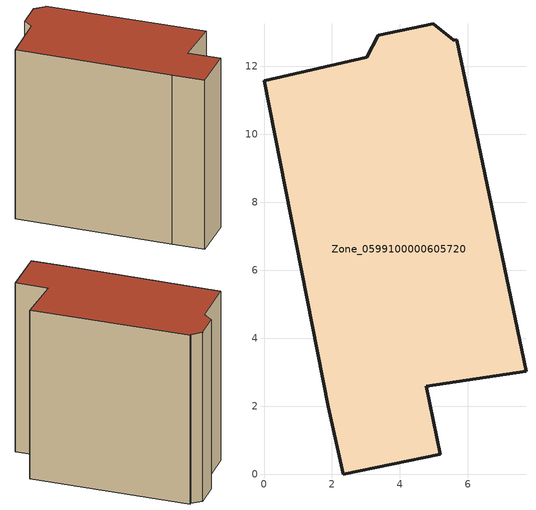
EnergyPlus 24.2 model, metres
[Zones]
Zone_0599100000605720
 floor ground (C_G): 3.03,12.27 3.37,12.91 4.98,13.25 5.59,12.77 5.67,12.79 7.71,3.03 4.78,2.58 5.18,0.58 2.33,0 1.89,1.98 0,11.58 z0
 wall outside (C_F): 1.89,1.98 2.33,0 5.18,0.58 4.78,2.58 7.71,3.03 5.67,12.79 5.59,12.77 4.98,13.25 3.37,12.91 3.03,12.27 0,11.58 1.89,1.98 z0:11.28
 roof outside (C_R): 3.03,12.27 0,11.58 1.89,1.98 2.33,0 5.18,0.58 4.78,2.58 7.71,3.03 5.67,12.79 5.59,12.77 4.98,13.25 3.37,12.91 z11.28
[BUILDING]
Pand.0599100000605720: North Axis=0; Terrain=City; Loads Convergence Tolerance Value=0.04; Temperature Convergence Tolerance Value=0.4; Solar Distribution=FullExterior; Maximum Number of Warmup Days=25; Minimum Number of Warmup Days=1
[Site:Location]
Rotterdam.The.Hague.AP_ZH_NLD Design_Conditions: Latitude=51.96; Longitude=4.45; Time Zone=1; Elevation=-4.5
[SITE:GROUNDTEMPERATURE:BUILDINGSURFACE]
18, 18, 18, 18, 18, 18, 18, 18, 18, 18, 18, 18
[MATERIAL] Thermal Absorptance=0.9; Solar Absorptance=0.7; Visible Absorptance=0.7
Name | Roughness | Thickness | Conductivity | Density | Specific Heat
G.TI.1946 | MediumSmooth | 0.15 | 1 | 540 | 1210
F.TI.1946 | Rough | 0.3 | 0.857143 | 1920 | 840
R.TI.1946 | MediumRough | 0.2 | 0.1 | 1500 | 1000
[CONSTRUCTION]
C_G: G.TI.1946
C_F: F.TI.1946
C_R: R.TI.1946
[ZONE]
Zone_0599100000605720: Type=1; Multiplier=1; Ceiling Height=Autocalculate; Volume=Autocalculate; Floor Area=autocalculate; Part of Total Floor Area=Yes
[ZONEINFILTRATION:DESIGNFLOWRATE]
Infil_Zone_0599100000605720: Zone or ZoneList or Space or SpaceList=Zone_0599100000605720; Schedule=AlwaysOn; Design Flow Rate Calculation Method=Flow/Area; Flow Rate per Floor Area=0.003; Constant Term Coefficient=1; Temperature Term Coefficient=0; Velocity Term Coefficient=0; Velocity Squared Term Coefficient=0
[HVACTEMPLATE:ZONE:IDEALLOADSAIRSYSTEM]
Zone_0599100000605720: Maximum Heating Supply Air Temperature=50; Minimum Cooling Supply Air Temperature=13; Maximum Heating Supply Air Humidity Ratio=0.0156; Minimum Cooling Supply Air Humidity Ratio=0.0077; Heating Limit=NoLimit; Cooling Limit=NoLimit; Dehumidification Control Type=ConstantSensibleHeatRatio; Cooling Sensible Heat Ratio=0.7; Dehumidification Setpoint=60; Humidification Control Type=None; Humidification Setpoint=30; Outdoor Air Method=None; Outdoor Air Flow Rate per Person=0.00944; Outdoor Air Flow Rate per Zone Floor Area=0; Outdoor Air Flow Rate per Zone=0; Demand Controlled Ventilation Type=None; Outdoor Air Economizer Type=NoEconomizer; Heat Recovery Type=None; Sensible Heat Recovery Effectiveness=0.7; Latent Heat Recovery Effectiveness=0.65
[ZONECONTROL:THERMOSTAT]
ThermostatControl_Zone_0599100000605720: Zone or ZoneList=Zone_0599100000605720; Control Type Schedule=DualSetpointControlType; Control 1=Thermostat_Zone_0599100000605720; Temperature Difference Between Cutout And Setpoint=0
[THERMOSTATSETPOINT:DUALSETPOINT]
Thermostat_Zone_0599100000605720: Heating Setpoint Temperature Schedule=HeatingSetpoint_Zone_0599100000605720; Cooling Setpoint Temperature Schedule=CoolingSetpoint_Zone_0599100000605720
[SCHEDULE:COMPACT]
HeatingSetpoint_Zone_0599100000605720: Through: 12/31, For: AllDays, Until: 24:00, 21
CoolingSetpoint_Zone_0599100000605720: Through: 12/31, For: AllDays, Until: 24:00, 24
DualSetpointControlType: Through: 12/31, For: AllDays, Until: 24:00, 4
AlwaysOn: Through: 12/31, For: AllDays, Until: 24:00, 1
